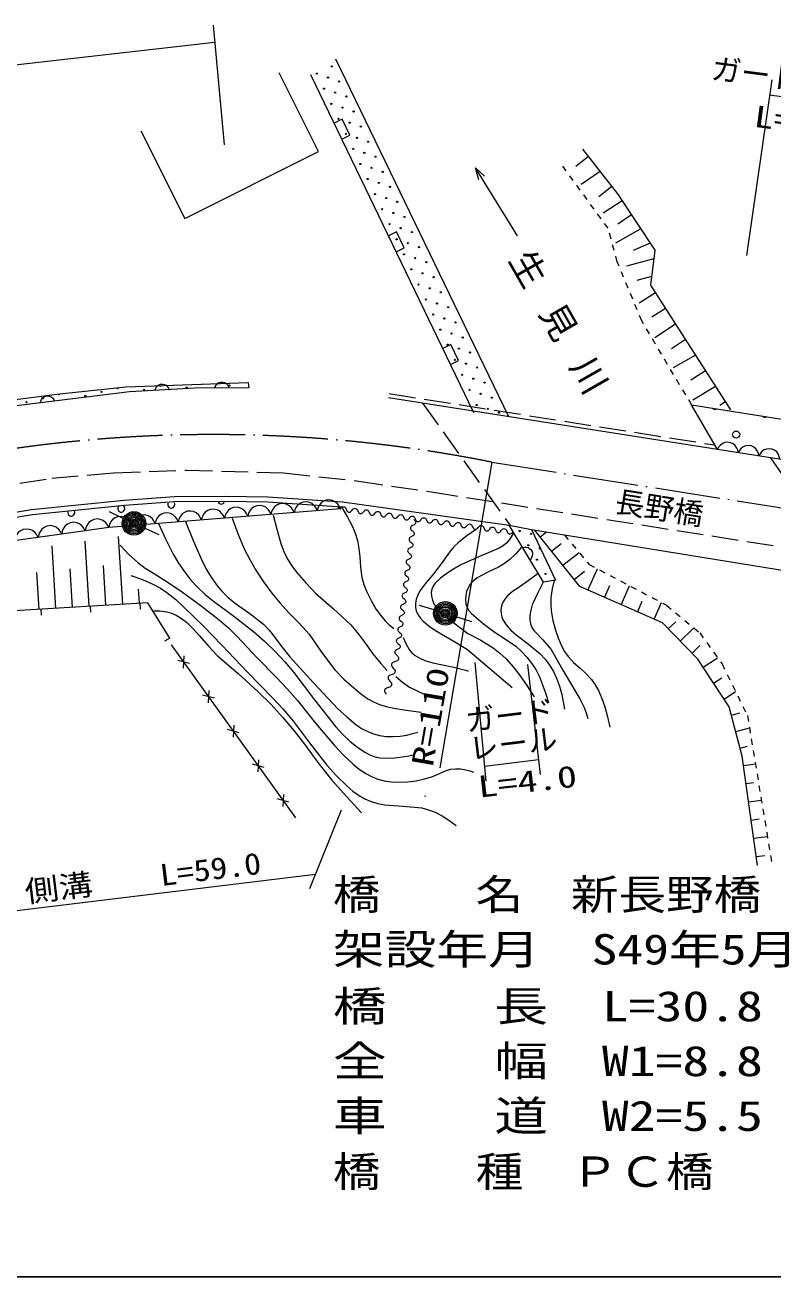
# Model space of a CAD drawing. Units: millimetres, scale not verified. Extents: x 40000 to 680000, y 20000 to 380000.
# Drawn here: x 94233 to 157483, y 205000 to 310879 of the extents above; entities that cross this region are included whole.
import ezdxf
from ezdxf.enums import TextEntityAlignment as Align

# ---------------------------------------------------------------- set-up
doc = ezdxf.new("R2010")
doc.units = ezdxf.units.MM
doc.header["$LTSCALE"] = 1000
for name, pattern in [('USER1', [3, 2.25, -0.75]), ('USER2', [1, 0.5, -0.5]), ('USER3', [7.000001, 5.508197, -0.688525, 0.114754, -0.688525])]:
    doc.linetypes.add(name, pattern=pattern)
for name, color, linetype, lineweight in [('M-TTL-BAND', 7, 'Continuous', 25), ('S-BGD', 1, 'Continuous', 13), ('S-BGD-HTXT', 6, 'Continuous', 13), ('S-BMK', 3, 'USER3', 13)]:
    doc.layers.add(name, color=color, linetype=linetype, lineweight=lineweight)
doc.styles.add('ＭＳ ゴシック', font='')
doc.styles.get('ＭＳ ゴシック').set_extended_font_data('MS Gothic')

# ---------------------------------------------------------------- blocks, each defined once
blk = doc.blocks.new('BUHIN5')
at = {"layer": 'S-BGD'}
for p, q in [((-382, -343), (382, 343)), ((-253, 447), (253, -447))]:
    blk.add_line(p, q, dxfattribs=at)
blk = doc.blocks.new('BUHIN7')
at = {"layer": 'S-BGD'}
blk.add_line((0, 0), (331, 374), dxfattribs=at)
blk = doc.blocks.new('BUHIN23')
at = {"layer": 'S-BGD'}
blk.add_lwpolyline([(247, 708), (-461, 955), (-955, -461), (-247, -708)], dxfattribs=at)
blk = doc.blocks.new('BUHIN41')
at = {"layer": 'S-BGD'}
blk.add_lwpolyline([(-525, 718), (-651, 544), (-728, 355), (-783, 100), (-754, -121), (-685, -329), (-522, -552), (-345, -682), (-143, -777), (117, -801), (317, -782), (525, -718)], dxfattribs=at)
blk = doc.blocks.new('BUHIN43')
at = {"layer": 'S-BGD'}
blk.add_lwpolyline([(-748, 637), (-838, 417), (-873, 195), (-867, -94), (-779, -324), (-651, -530), (-419, -727), (-196, -821), (45, -871), (331, -831), (542, -758), (748, -637)], dxfattribs=at)
blk = doc.blocks.new('BUHIN44')
at = {"layer": 'S-BGD'}
blk.add_lwpolyline([(-803, 602), (-882, 372), (-903, 143), (-878, -151), (-774, -380), (-630, -581), (-381, -768), (-147, -849), (102, -885), (391, -826), (601, -739), (803, -602)], dxfattribs=at)
blk = doc.blocks.new('BUHIN47')
at = {"layer": 'S-BGD'}
blk.add_lwpolyline([(296, -390), (181, -400), (123, -396), (64, -376), (12, -335), (-25, -287), (-46, -231), (-53, -169), (-41, -108), (41, 108), (47, 168), (48, 221), (25, 283), (-17, 338), (-68, 376), (-126, 393), (-181, 400), (-296, 390)], dxfattribs=at)
blk = doc.blocks.new('BUHIN48')
at = {"layer": 'S-BGD'}
blk.add_lwpolyline([(-380, -295), (-391, -182), (-387, -125), (-368, -67), (-329, -15), (-282, 22), (-228, 42), (-167, 50), (-106, 39), (106, -39), (166, -45), (217, -44), (278, -21), (332, 20), (369, 70), (384, 128), (391, 182), (380, 295)], dxfattribs=at)
blk = doc.blocks.new('BUHIN49')
at = {"layer": 'S-BGD'}
blk.add_lwpolyline([(-493, -285), (-489, -150), (-475, -83), (-443, -19), (-389, 35), (-327, 71), (-260, 86), (-188, 86), (-119, 63), (119, -63), (187, -79), (248, -87), (323, -70), (392, -30), (444, 23), (472, 88), (489, 150), (493, 285)], dxfattribs=at)
blk = doc.blocks.new('BUHIN52')
at = {"layer": 'S-BGD'}
for radius in [995, 880, 765, 645, 530, 390, 270, 155, 30]:
    blk.add_circle((0, 0), radius, dxfattribs=at)

msp = doc.modelspace()

# ---------------------------------------------------------------- linework, layer by layer
at = {"layer": 'M-TTL-BAND'}
msp.add_line((40000, 205000), (579000, 205000), dxfattribs=at)
at = {"layer": 'S-BGD'}
for p, q in [((120486, 308031), (135105, 277765)), ((119061, 300188), (115717, 306848)), ((132197, 278082), (118392, 306677)), ((104026, 301920), (107748, 294508)), ((107748, 294508), (119061, 300188)), ((141875, 299753), (140821, 298929)), ((141380, 300385), (144346, 296596)), ((135881, 293047), (132322, 298802)), ((142863, 298490), (141274, 297382)), ((143851, 297227), (142747, 296363)), ((144346, 296596), (147488, 291851)), ((144738, 296003), (143110, 294978)), ((145524, 294816), (144360, 294045)), ((146310, 293630), (144165, 292421)), ((147095, 292444), (145669, 291804)), ((147488, 291851), (147119, 288876)), ((147396, 291107), (145088, 290476)), ((147211, 289620), (145978, 289271)), ((147542, 288218), (146155, 287350)), ((147119, 288876), (153897, 278348)), ((148390, 286902), (147251, 286169)), ((149237, 285586), (147483, 284426)), ((150084, 284270), (148889, 283500)), ((150932, 282954), (149051, 281874)), ((102796, 280279), (113100, 280660)), ((113100, 280660), (113155, 280203)), ((151779, 281638), (150526, 280832)), ((103055, 279847), (89203, 278157)), ((89497, 278708), (97152, 279693)), ((97152, 279693), (102796, 280279)), ((108578, 280160), (103055, 279847)), ((113155, 280203), (108578, 280160)), ((152626, 280322), (150696, 279161)), ((152782, 274977), (124976, 279364)), ((152782, 274977), (150598, 278768)), ((150598, 278768), (160260, 277232)), ((153473, 279006), (152996, 278699)), ((159814, 273881), (152782, 274977)), ((94792, 269912), (102602, 270695)), ((102641, 270247), (94851, 269466)), ((102602, 270695), (106859, 271010)), ((106876, 270560), (102641, 270247)), ((106859, 271010), (111150, 271022)), ((111149, 270572), (106876, 270560)), ((114748, 270537), (111149, 270572)), ((111150, 271022), (114766, 270986)), ((121021, 270115), (114748, 270537)), ((114766, 270986), (121071, 270562)), ((120697, 270065), (120899, 269964)), ((121071, 270562), (135183, 268577)), ((89849, 269105), (94792, 269912)), ((94851, 269466), (89929, 268662)), ((120899, 269964), (101310, 268396)), ((102544, 269155), (101371, 269715)), ((101310, 268396), (89384, 266688)), ((104362, 268323), (105552, 267800)), ((138082, 263768), (135183, 268577)), ((135183, 268577), (137056, 268214)), ((137056, 268214), (139083, 263944)), ((137056, 268214), (164544, 263757)), ((141140, 263388), (137327, 268193)), ((137804, 267593), (138337, 268016)), ((96843, 261546), (96520, 266846)), ((99666, 261718), (99330, 267241)), ((102489, 261890), (102139, 267635)), ((138757, 266392), (139562, 267031)), ((139710, 265190), (141083, 266279)), ((98255, 261632), (98057, 264879)), ((101077, 261804), (100872, 265184)), ((141839, 263081), (142635, 264891)), ((95432, 261460), (95242, 264573)), ((139083, 263944), (138082, 263768)), ((140664, 263989), (141545, 264688)), ((103900, 261976), (103828, 263158)), ((148130, 260315), (141140, 263388)), ((143237, 262466), (143688, 263493)), ((144635, 261852), (145344, 263464)), ((128826, 261415), (127582, 261795)), ((146033, 261237), (146432, 262145)), ((147431, 260622), (148053, 262038)), ((130736, 260822), (131976, 260431)), ((151140, 257240), (148130, 260315)), ((148631, 259803), (149256, 260414)), ((149635, 258778), (150779, 259898)), ((106465, 259029), (106040, 258765)), ((106590, 258469), (117108, 243838)), ((150638, 257753), (151304, 258405)), ((151581, 256568), (152802, 257369)), ((132275, 256968), (133206, 246939)), ((136737, 256804), (137786, 247498)), ((153783, 253207), (151140, 257240)), ((152462, 255224), (153148, 255674)), ((153343, 253879), (154321, 254520)), ((154883, 249039), (153783, 253207)), ((153967, 252512), (154679, 252700)), ((154333, 251123), (155497, 251430)), ((154700, 249733), (155319, 249897)), ((156173, 239785), (154883, 249039)), ((133088, 248205), (137644, 248761)), ((154991, 248268), (155996, 248408)), ((155206, 246725), (155832, 246813)), ((128054, 245675), (128134, 245685)), ((155421, 245183), (156503, 245334)), ((120962, 244487), (118299, 237831)), ((155636, 243641), (156308, 243734)), ((155851, 242098), (157011, 242260)), ((156066, 240556), (156785, 240656))]:
    msp.add_line(p, q, dxfattribs=at)
at = {"layer": 'S-BGD', "linetype": 'USER2'}
for p, q in [((143540, 293689), (139655, 299015)), ((144314, 290853), (143540, 293689)), ((146388, 285857), (144314, 290853)), ((150614, 278741), (146388, 285857)), ((139855, 267749), (141934, 265260)), ((141934, 265260), (148485, 261810)), ((148485, 261810), (151299, 259465)), ((151299, 259465), (153178, 256844)), ((153178, 256844), (155324, 252481)), ((155324, 252481), (157386, 239987))]:
    msp.add_line(p, q, dxfattribs=at)
at = {"layer": 'S-BGD', "linetype": 'USER1'}
for p, q in [((125030, 279709), (152565, 275364)), ((127848, 278911), (135250, 268564)), ((157265, 274278), (164598, 263748)), ((101743, 273005), (107848, 273227)), ((107848, 273227), (116088, 273001)), ((90818, 271672), (96497, 272552)), ((96497, 272552), (101743, 273005)), ((116088, 273001), (122254, 272334)), ((122254, 272334), (128604, 271392)), ((128604, 271392), (158198, 266751))]:
    msp.add_line(p, q, dxfattribs=at)
at = {"layer": 'S-BGD'}
for points in [[(132604, 297800), (132322, 298802), (133090, 298102)], [(110267, 280176), (110313, 280314), (110384, 280432), (110497, 280565), (110628, 280638), (110769, 280682), (110955, 280684), (111096, 280643), (111229, 280572), (111347, 280441), (111420, 280325), (111467, 280187)], [(105217, 279969), (105257, 280110), (105323, 280231), (105429, 280369), (105557, 280448), (105695, 280498), (105881, 280509), (106024, 280475), (106160, 280410), (106284, 280285), (106363, 280172), (106415, 280037)], [(95534, 278929), (95565, 279072), (95622, 279197), (95719, 279342), (95841, 279429), (95976, 279488), (96161, 279510), (96306, 279486), (96446, 279430), (96578, 279313), (96663, 279206), (96725, 279074)], [(121039, 270024), (121509, 269267), (121925, 268481), (122160, 267899), (122342, 267286), (122469, 266610), (122538, 265914), (122603, 265027), (122728, 264142), (122890, 263559), (123112, 262991), (123494, 262214), (123934, 261457), (124283, 260958), (124677, 260499), (125038, 260160), (125428, 259833)], [(111747, 269173), (112234, 267871), (112775, 266594), (113240, 265677), (113764, 264778), (114413, 263790), (115116, 262829), (115804, 261983), (116538, 261177), (117421, 260290), (118255, 259366), (119312, 257842), (120419, 256354), (121199, 255565), (122028, 254811), (122601, 254333), (123214, 253900), (123690, 253635), (124202, 253420), (124881, 253217), (125581, 253071), (126663, 252908), (127740, 252776)], [(115224, 269436), (115517, 268238), (115872, 267041), (116129, 266365), (116440, 265716), (116788, 265146), (117186, 264609), (117976, 263702), (118806, 262841), (120313, 261519), (121783, 260148), (122429, 259374), (123029, 258561), (123648, 257704), (124314, 256885), (124581, 256589), (124851, 256295)], [(105510, 268735), (106104, 267425), (106753, 266143), (107215, 265358), (107735, 264595), (108250, 263941), (108810, 263329), (109465, 262718), (110168, 262145), (111880, 260891), (113553, 259592), (114491, 258771), (115395, 257900), (116201, 257030), (116968, 256112), (118701, 253823), (120483, 251567), (121088, 250914), (121740, 250298), (122339, 249816), (122979, 249379), (123392, 249150), (123825, 248979), (124241, 248891), (124670, 248862), (125500, 248913), (126321, 249024), (126683, 249082), (127054, 249144)], [(107790, 268892), (108440, 267272), (109149, 265668), (109555, 264872), (110016, 264100), (110415, 263542), (110861, 263021), (111418, 262476), (112026, 261967), (113232, 261107), (114395, 260204), (114865, 259707), (115292, 259166), (115943, 258283), (116635, 257443), (118640, 255236), (120697, 253061), (121438, 252369), (122221, 251722), (122700, 251394), (123210, 251119), (123704, 250931), (124218, 250799), (124785, 250718), (125366, 250696), (125944, 250735), (126522, 250834), (126994, 250954), (127462, 251089)], [(132314, 268173), (131595, 267686), (130911, 267149), (130501, 266746), (130135, 266302), (129433, 265303), (128689, 264350), (128151, 263726), (127652, 263051), (127455, 262689), (127314, 262304), (127258, 261977), (127261, 261632), (127320, 261325), (127439, 261030), (127642, 260732), (127899, 260462), (128406, 260043), (128950, 259672), (130311, 258893), (131637, 258064), (133534, 256460), (135432, 254844)], [(135524, 267880), (135271, 267466), (134969, 267089), (134669, 266839), (134319, 266628), (132671, 265940), (131088, 265215), (130453, 264863), (129832, 264448), (129365, 264089), (128930, 263677), (128756, 263436), (128638, 263169), (128590, 262886), (128602, 262583), (128678, 262246), (128813, 261925), (129031, 261584), (129301, 261275), (130492, 260314), (131682, 259430), (132768, 258842), (133833, 258197), (134390, 257757), (134915, 257264), (135489, 256628), (136016, 255955), (136665, 255023), (137290, 254062)], [(102268, 266887), (102995, 266138), (103760, 265437), (104404, 264952), (105094, 264510), (106339, 263742), (107548, 262925), (109121, 261773), (110663, 260569), (111442, 259886), (112179, 259158), (113817, 257409), (115510, 255690), (116412, 254742), (117275, 253749), (118807, 251829), (120393, 249939), (121165, 249130), (121989, 248355), (122500, 247939), (123046, 247571), (123542, 247313), (124062, 247111), (124613, 246970), (125188, 246886), (125879, 246849), (126577, 246873), (127300, 246965), (128013, 247117), (128625, 247304), (129229, 247554), (129712, 247774), (130214, 247934), (130622, 247986), (131045, 247977), (131520, 247900), (131975, 247766), (132068, 247732), (132169, 247693)], [(136230, 266716), (135750, 266169), (135229, 265666), (134771, 265327), (134278, 265038), (133369, 264611), (132477, 264126), (132161, 263874), (131888, 263579), (131704, 263293), (131573, 262981), (131496, 262638), (131477, 262273), (131516, 261941), (131612, 261628), (131766, 261353), (131977, 261103), (132972, 260268), (133979, 259500), (134870, 258950), (135736, 258343), (136221, 257911), (136671, 257429), (137070, 256915), (137419, 256365), (137739, 255742), (138007, 255087), (138270, 254323), (138514, 253553)], [(136323, 266687), (136466, 266717), (136603, 266715), (136775, 266686), (136905, 266610), (137014, 266511), (137110, 266352), (137147, 266209), (137153, 266059), (137100, 265891), (137037, 265769), (136942, 265659)], [(103184, 264338), (104158, 263983), (105102, 263576), (105677, 263262), (106230, 262891), (106979, 262289), (107701, 261630), (109316, 260048), (110883, 258429), (113005, 256170), (115178, 253945), (116037, 253039), (116849, 252095), (118284, 250178), (119768, 248296), (120578, 247395), (121438, 246530), (121948, 246094), (122495, 245706), (122982, 245429), (123502, 245203), (124056, 245033), (124626, 244921), (126216, 244823), (127791, 244666), (128360, 244514), (128918, 244301), (129511, 243996), (130075, 243639), (130387, 243420), (130703, 243189)], [(137629, 264507), (136783, 263861), (135899, 263260), (135451, 262959), (135042, 262610), (134808, 262331), (134623, 262015), (134519, 261730), (134472, 261423), (134490, 261102), (134568, 260785), (134717, 260449), (134916, 260148), (135320, 259712), (135769, 259317), (136805, 258531), (137809, 257693), (138227, 257235), (138599, 256739), (138918, 256209), (139188, 255644), (139431, 254971), (139620, 254268), (139751, 253651), (139868, 253019)], [(138043, 263751), (137559, 262813), (137123, 261838), (136994, 261397), (136923, 260935), (136921, 260579), (136980, 260226), (137095, 259934), (137266, 259669), (138030, 258881), (138733, 258070), (139705, 256321), (140732, 254598), (141154, 253895), (141521, 253165), (141691, 252709), (141834, 252241)], [(138992, 263907), (138816, 263185), (138701, 262458), (138687, 261903), (138734, 261336), (138881, 260517), (139085, 259714), (139309, 259042), (139596, 258376), (139850, 257910), (140159, 257470), (140626, 256971), (141138, 256510), (141663, 256034), (142142, 255518), (142456, 255080), (142725, 254599), (143019, 253929), (143258, 253231), (143490, 252376), (143683, 251511)], [(106465, 259029), (104606, 262019), (93314, 261331), (88627, 257370)], [(105018, 261339), (105625, 261332), (106228, 261265), (106626, 261153), (107007, 260982), (107460, 260702), (107890, 260364), (108462, 259815), (108996, 259218), (109735, 258352), (110518, 257527), (112249, 256038), (113949, 254496), (115005, 253435), (116025, 252326), (116963, 251211), (117861, 250050), (118999, 248520), (120184, 247029), (121418, 245628), (122690, 244257)], [(126205, 259081), (126435, 258561), (126717, 258071), (126951, 257795), (127231, 257558), (127619, 257322), (128046, 257133), (128710, 256930), (129385, 256787), (130488, 256564), (131587, 256279), (131645, 256263), (131712, 256245)], [(125599, 255781), (126160, 255311), (126753, 254892), (127385, 254557), (128054, 254265)]]:
    msp.add_lwpolyline(points, dxfattribs=at)
for centre, radius in [((120177, 307383), 49.8), ((118903, 306768), 49.8), ((119848, 306439), 49.8), ((120792, 306109), 49.8), ((119518, 305494), 49.8), ((120462, 305165), 49.8), ((120133, 304221), 49.8), ((121077, 303891), 49.8), ((121407, 304836), 49.8), ((120748, 302947), 49.8), ((122021, 303562), 49.8), ((121692, 302618), 49.8), ((122636, 302289), 49.8), ((121363, 301674), 49.8), ((122307, 301344), 49.8), ((123251, 301015), 49.8), ((121978, 300400), 49.8), ((122922, 300071), 49.8), ((123866, 299741), 49.8), ((122592, 299127), 49.8), ((123537, 298797), 49.8), ((123207, 297853), 49.8), ((124151, 297524), 49.8), ((124481, 298468), 49.8), ((123822, 296579), 49.8), ((125096, 297194), 49.8), ((124766, 296250), 49.8), ((125711, 295921), 49.8), ((124437, 295306), 49.8), ((125381, 294977), 49.8), ((126325, 294647), 49.8), ((125052, 294032), 49.8), ((125996, 293703), 49.8), ((126940, 293374), 49.8), ((125667, 292759), 49.8), ((126611, 292429), 49.8), ((126282, 291485), 49.8), ((127226, 291156), 49.8), ((127555, 292100), 49.8), ((126896, 290212), 49.8), ((128170, 290827), 49.8), ((127841, 289882), 49.8), ((128785, 289553), 49.8), ((127511, 288938), 49.8), ((128455, 288609), 49.8), ((129400, 288279), 49.8), ((128126, 287665), 49.8), ((129070, 287335), 49.8), ((130014, 287006), 49.8), ((128741, 286391), 49.8), ((129685, 286062), 49.8), ((129356, 285117), 49.8), ((130300, 284788), 49.8), ((130629, 285732), 49.8), ((129971, 283844), 49.8), ((131244, 284459), 49.8), ((130915, 283514), 49.8), ((131859, 283185), 49.8), ((130585, 282570), 49.8), ((131530, 282241), 49.8), ((132474, 281912), 49.8), ((131200, 281297), 49.8), ((132145, 280967), 49.8), ((133089, 280638), 49.8), ((99329, 279506), 49.8), ((100700, 279852), 49.8), ((104301, 280032), 49.8), ((107902, 280212), 49.8), ((111503, 280392), 49.8), ((131815, 280023), 49.8), ((132759, 279694), 49.8), ((94357, 278980), 49.8), ((95728, 279326), 49.8), ((132430, 278750), 49.8), ((133374, 278420), 49.8), ((133704, 279364), 49.8), ((134318, 278091), 49.8), ((154371, 276247), 298), ((136062, 268088), 49.8), ((137032, 267848), 49.8), ((136792, 266877), 49.8), ((137522, 265666), 49.8), ((138252, 264455), 49.8)]:
    msp.add_circle(centre, radius, dxfattribs=at)
for centre, radius, start, end in [((97099, 279672), 49.8, 171.21114, 23.45705), ((102071, 280198), 49.8, 180.09857, 11.74795), ((105673, 280378), 49.8, 174.14223, 10.09892), ((109274, 280558), 49.8, 234.83391, 309.40725), ((152601, 278670), 298, 217.81376, 304.1208), ((156793, 278017), 298, 221.61556, 300.319), ((102368, 269985), 298, 131.03961, 62.15493), ((106597, 270324), 298, 158.46738, 26.73982), ((110826, 270662), 298, 209.00486, 330.328), ((98139, 269647), 298, 167.71934, 25.4752), ((96194, 267363), 298, 92.88492, 103.41189), ((137763, 266636), 49.8, 65.6257, 345.15477)]:
    msp.add_arc(centre, radius, start, end, dxfattribs=at)
at = {"layer": 'S-BGD-HTXT'}
for p, q in [((110131, 310879), (111077, 300761)), ((61290, 303868), (110265, 309441)), ((157374, 306250), (155244, 291376)), ((157189, 304964), (209313, 297968)), ((133708, 273909), (129312, 248052)), ((83538, 234763), (118792, 239064))]:
    msp.add_line(p, q, dxfattribs=at)
at = {"layer": 'S-BMK'}
msp.add_line((133708, 273909), (170889, 268056), dxfattribs=at)
msp.add_arc((110159, 156263), 119980, 78.68106, 108.10068, dxfattribs=at)

# ---------------------------------------------------------------- block references
at = {"rotation": 225}
for name, p in [('BUHIN23', (120693, 301911)), ('BUHIN23', (125295, 292379)), ('BUHIN23', (129896, 282848)), ('BUHIN41', (153661, 274840)), ('BUHIN41', (155419, 274566)), ('BUHIN41', (157177, 274292)), ('BUHIN43', (119920, 269885)), ('BUHIN52', (103446, 268725)), ('BUHIN43', (106207, 268788)), ('BUHIN43', (108166, 268944)), ('BUHIN43', (110125, 269101)), ('BUHIN43', (112084, 269258)), ('BUHIN43', (114043, 269415)), ('BUHIN43', (116002, 269572)), ('BUHIN43', (117961, 269728)), ('BUHIN47', (121401, 269910)), ('BUHIN47', (122372, 269778)), ('BUHIN47', (123342, 269646)), ('BUHIN47', (124312, 269513)), ('BUHIN44', (96341, 267684)), ('BUHIN44', (98328, 267969)), ('BUHIN44', (100316, 268253)), ('BUHIN43', (102289, 268474)), ('BUHIN43', (104248, 268631)), ('BUHIN47', (125283, 269381)), ('BUHIN47', (126253, 269249)), ('BUHIN48', (127045, 268573)), ('BUHIN47', (127224, 269117)), ('BUHIN47', (128194, 268985)), ('BUHIN47', (129165, 268852)), ('BUHIN47', (130135, 268720)), ('BUHIN47', (131106, 268588)), ('BUHIN47', (132076, 268456)), ('BUHIN44', (94353, 267399)), ('BUHIN48', (126926, 267619)), ('BUHIN47', (133047, 268323)), ('BUHIN47', (134017, 268191)), ('BUHIN47', (134987, 268059)), ('BUHIN48', (126806, 266665)), ('BUHIN48', (126686, 265710)), ('BUHIN48', (126567, 264756)), ('BUHIN48', (126447, 263802)), ('BUHIN48', (126328, 262847)), ('BUHIN7', (99748, 261723)), ('BUHIN7', (103934, 261978)), ('BUHIN48', (126208, 261893)), ('BUHIN52', (129782, 261122)), ('BUHIN7', (95561, 261468)), ('BUHIN48', (125969, 259984)), ('BUHIN48', (126088, 260939)), ('BUHIN48', (125849, 259030)), ('BUHIN48', (125730, 258076)), ('BUHIN5', (107642, 257006)), ('BUHIN49', (125522, 257048)), ('BUHIN49', (125227, 255948)), ('BUHIN49', (124933, 254848)), ('BUHIN5', (109746, 254080)), ('BUHIN5', (111849, 251154)), ('BUHIN5', (113953, 248227)), ('BUHIN5', (116057, 245301))]:
    msp.add_blockref(name, p, dxfattribs=at)

# ---------------------------------------------------------------- texts
at = {"layer": 'S-BGD', "style": 'ＭＳ ゴシック'}
for s, rotation, p in [('長野橋', 351, (143948, 269177)), ('ガード', 7, (131673, 250593)), ('レール', 7, (131965, 248203))]:
    msp.add_text(s, height=1833, rotation=rotation, dxfattribs=at).set_placement(p, align=Align.BOTTOM_LEFT)
at = {"layer": 'S-BGD', "style": 'ＭＳ ゴシック', "width": 1.35}
msp.add_text('L=4.0', height=1833, rotation=6.4, dxfattribs=at).set_placement((132693, 244990), align=Align.BOTTOM_LEFT)
at = {"layer": 'S-BGD', "style": 'ＭＳ ゴシック'}
for s, width, p in [('橋\u3000\u3000名\u3000新長野橋', 1.15, (120266, 235297)), ('架設年月\u3000S49年5月', 1.25, (120266, 230658)), ('橋\u3000\u3000長\u3000L=30.8', 1.3, (120266, 225853)), ('全\u3000\u3000幅\u3000W1=8.8', 1.3, (120266, 221214)), ('車\u3000\u3000道\u3000W2=5.5', 1.3, (120266, 216575)), ('橋\u3000\u3000種\u3000ＰＣ橋', 1.15, (120266, 211853))]:
    msp.add_text(s, height=2566, dxfattribs=dict(at, width=width)).set_placement(p, align=Align.BOTTOM_LEFT)
at = {"layer": 'S-BGD', "insert": (134877, 290905), "char_height": 2199, "attachment_point": 7, "rotation": 299.8, "style": 'ＭＳ ゴシック'}
msp.add_mtext('\\T1.73;生見川', dxfattribs=at)
at = {"layer": 'S-BGD-HTXT', "style": 'ＭＳ ゴシック'}
msp.add_text('ガードレール', height=1833, rotation=352.6, dxfattribs=at).set_placement((152121, 305786), align=Align.BOTTOM_LEFT)
for s, rotation, width, p in [('L=3.0', 352.5, 1.35, (155717, 301741)), ('R=110', 80.2, 1.35, (129248, 247973)), ('側溝\u3000\u3000L=59.0', 7, 1.15, (94403, 236112))]:
    msp.add_text(s, height=1833, rotation=rotation, dxfattribs=dict(at, width=width)).set_placement(p, align=Align.BOTTOM_LEFT)

doc.saveas('drawing.dxf')
